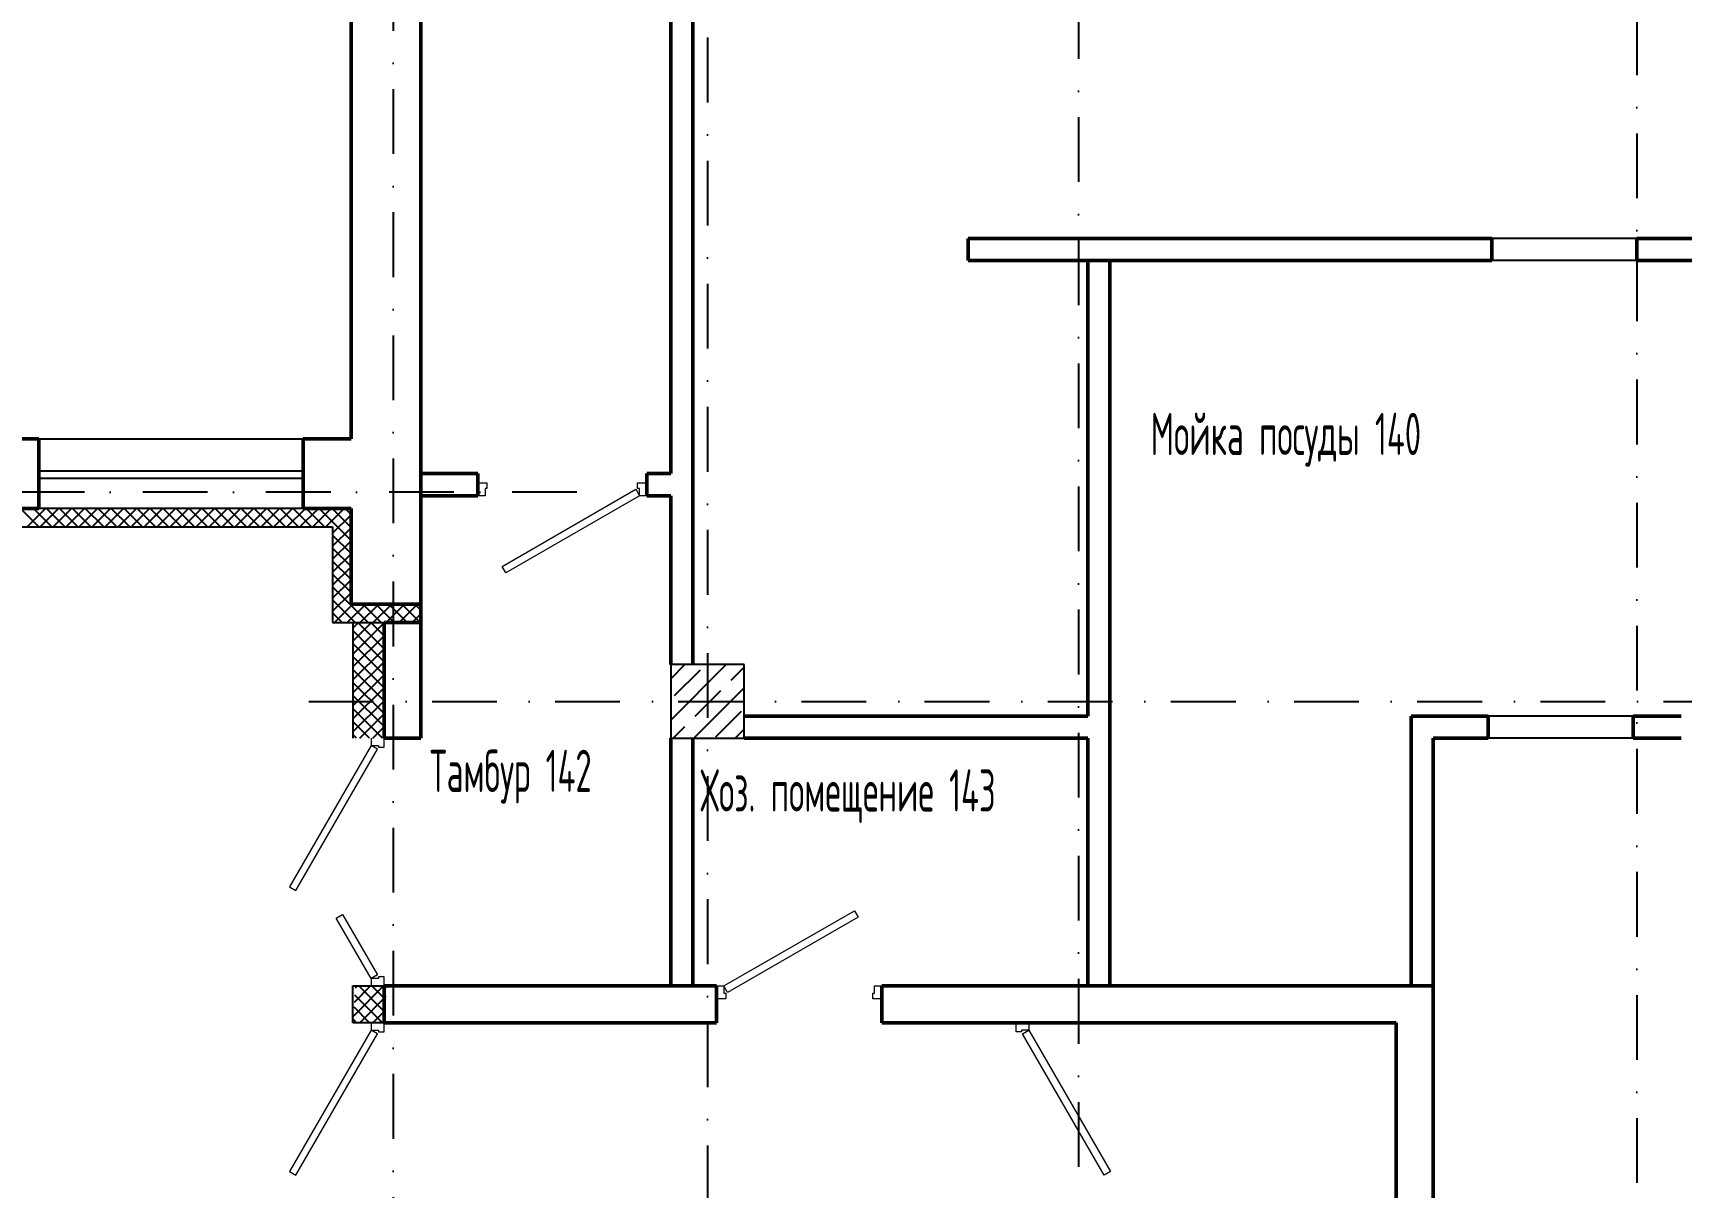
# Model space of a CAD drawing. Extents: x -1560602 to 321118, y -2308202 to -430103.
# Drawn here: x -1500266 to -1491295, y -2047798 to -2041513 of the extents above; entities that cross this region are included whole.
import ezdxf

# ---------------------------------------------------------------- set-up
doc = ezdxf.new("R2010")
doc.units = 0
doc.header["$MEASUREMENT"] = 0
doc.linetypes.add('Dot & Dashed', pattern=[670.277762, 352.777767, -176.388884, 0, -141.111112])
doc.linetypes.add('Штрихпунктирная', pattern=[0.670278, 0.352778, -0.176389, 0, -0.141111])
doc.layers.add('Двери', color=4, linetype='CONTINUOUS', lineweight=15)
doc.layers.add('стены', color=5, linetype='CONTINUOUS', lineweight=50)
for name, color, linetype in [('Колонна', 7, 'CONTINUOUS'), ('колонна нижнего ряда', 1, 'CONTINUOUS'), ('Оси', 253, 'Dot & Dashed'), ('отделка', 240, 'CONTINUOUS'), ('Текст', 7, 'CONTINUOUS'), ('Утеплитель', 6, 'CONTINUOUS')]:
    doc.layers.add(name, color=color, linetype=linetype)
doc.styles.get("Standard").update_dxf_attribs({"font": 'spds.shx', "width": 0.7, "height": 250})

msp = doc.modelspace()

# ---------------------------------------------------------------- linework, layer by layer
at = {"layer": 'Двери', "color": 0, "linetype": 'Continuous'}
for p, q in [((-1497844.7, -2043963.4), (-1497794.7, -2043963.4)), ((-1497804.7, -2044033.4), (-1497844.7, -2044033.4)), ((-1497794.7, -2043993.4), (-1497804.7, -2043993.4)), ((-1497804.7, -2043993.4), (-1497804.7, -2044033.4)), ((-1497794.7, -2043963.4), (-1497794.7, -2043993.4)), ((-1497712.2, -2044418.8), (-1496984.7, -2043998.8)), ((-1496964.7, -2044033.4), (-1497692.2, -2044453.4)), ((-1496984.7, -2043998.8), (-1496964.7, -2044033.4)), ((-1496974.7, -2043993.4), (-1496974.7, -2043963.4)), ((-1496974.7, -2043963.4), (-1496924.7, -2043963.4)), ((-1496964.7, -2043993.4), (-1496974.7, -2043993.4)), ((-1496964.7, -2044033.4), (-1496964.7, -2043993.4)), ((-1496924.7, -2044033.4), (-1496964.7, -2044033.4)), ((-1497692.2, -2044453.4), (-1497712.2, -2044418.8)), ((-1498424.7, -2045353.4), (-1498424.7, -2045393.4)), ((-1498354.7, -2045403.4), (-1498354.7, -2045353.4)), ((-1498424.7, -2045393.4), (-1498869.2, -2046163.3)), ((-1498834.6, -2046183.3), (-1498390.1, -2045413.4)), ((-1498424.7, -2045393.4), (-1498384.7, -2045393.4)), ((-1498390.1, -2045413.4), (-1498424.7, -2045393.4)), ((-1498384.7, -2045393.4), (-1498384.7, -2045403.4)), ((-1498384.7, -2045403.4), (-1498354.7, -2045403.4)), ((-1498869.2, -2046163.3), (-1498834.6, -2046183.3)), ((-1498615.2, -2046333.5), (-1498580.6, -2046313.5)), ((-1498424.7, -2046663.4), (-1498615.2, -2046333.5)), ((-1498580.6, -2046313.5), (-1498390.1, -2046643.4)), ((-1496504.7, -2046703.4), (-1495794.6, -2046293.4)), ((-1495774.6, -2046328.1), (-1496484.7, -2046738.1)), ((-1495794.6, -2046293.4), (-1495774.6, -2046328.1)), ((-1498390.1, -2046643.4), (-1498424.7, -2046663.4)), ((-1498384.7, -2046663.4), (-1498424.7, -2046663.4)), ((-1498424.7, -2046663.4), (-1498424.7, -2046703.4)), ((-1498354.7, -2046653.4), (-1498384.7, -2046653.4)), ((-1498384.7, -2046653.4), (-1498384.7, -2046663.4)), ((-1498354.7, -2046703.4), (-1498354.7, -2046653.4)), ((-1496544.7, -2046703.4), (-1496504.7, -2046703.4)), ((-1496504.7, -2046703.4), (-1496504.7, -2046743.4)), ((-1496484.7, -2046738.1), (-1496504.7, -2046703.4)), ((-1495684.7, -2046743.4), (-1495684.7, -2046703.4)), ((-1495684.7, -2046703.4), (-1495644.7, -2046703.4)), ((-1496494.7, -2046773.4), (-1496544.7, -2046773.4)), ((-1496504.7, -2046743.4), (-1496494.7, -2046743.4)), ((-1496494.7, -2046743.4), (-1496494.7, -2046773.4)), ((-1495694.7, -2046773.4), (-1495694.7, -2046743.4)), ((-1495694.7, -2046743.4), (-1495684.7, -2046743.4)), ((-1495644.7, -2046773.4), (-1495694.7, -2046773.4)), ((-1498424.7, -2046903.4), (-1498424.7, -2046943.4)), ((-1498354.7, -2046953.4), (-1498354.7, -2046903.4)), ((-1494914.7, -2046953.4), (-1494914.7, -2046903.4)), ((-1494844.7, -2046903.4), (-1494844.7, -2046943.4)), ((-1498424.7, -2046943.4), (-1498869.2, -2047713.3)), ((-1498834.6, -2047733.3), (-1498390.1, -2046963.4)), ((-1498424.7, -2046943.4), (-1498384.7, -2046943.4)), ((-1498390.1, -2046963.4), (-1498424.7, -2046943.4)), ((-1498384.7, -2046943.4), (-1498384.7, -2046953.4)), ((-1498384.7, -2046953.4), (-1498354.7, -2046953.4)), ((-1494884.7, -2046953.4), (-1494914.7, -2046953.4)), ((-1494844.7, -2046943.4), (-1494884.7, -2046943.4)), ((-1494884.7, -2046943.4), (-1494884.7, -2046953.4)), ((-1494879.4, -2046963.4), (-1494844.7, -2046943.4)), ((-1494434.9, -2047733.3), (-1494879.4, -2046963.4)), ((-1494844.7, -2046943.4), (-1494400.2, -2047713.3)), ((-1498869.2, -2047713.3), (-1498834.6, -2047733.3)), ((-1494400.2, -2047713.3), (-1494434.9, -2047733.3))]:
    msp.add_line(p, q, dxfattribs=at)
at = {"layer": 'Колонна', "color": 0, "ltscale": 100}
for p, q in [((-1496394.7, -2044953.4), (-1496794.7, -2044953.4)), ((-1496794.7, -2044953.4), (-1496794.7, -2045353.4)), ((-1496394.7, -2045353.4), (-1496394.7, -2044953.4)), ((-1496794.7, -2045353.4), (-1496394.7, -2045353.4))]:
    msp.add_line(p, q, dxfattribs=at)
at = {"layer": 'колонна нижнего ряда', "color": 0, "lineweight": -3, "ltscale": 100}
for p, q in [((-1496794.7, -2045031), (-1496717.2, -2044953.4)), ((-1496794.7, -2045255.5), (-1496492.7, -2044953.4)), ((-1496773.4, -2045121.9), (-1496633, -2044981.5)), ((-1496605, -2044953.5), (-1496605, -2044953.5)), ((-1496464.7, -2045037.7), (-1496394.7, -2044967.7)), ((-1496668.2, -2045353.4), (-1496394.7, -2045080)), ((-1496661.1, -2045234.1), (-1496520.8, -2045093.8)), ((-1496492.7, -2045065.7), (-1496492.7, -2045065.7)), ((-1496548.9, -2045346.4), (-1496408.5, -2045206)), ((-1496780.4, -2045353.4), (-1496717.2, -2045290.2)), ((-1496689.2, -2045262.2), (-1496689.2, -2045262.2)), ((-1496443.7, -2045353.4), (-1496394.7, -2045304.5))]:
    msp.add_line(p, q, dxfattribs=at)
at = {"layer": 'Оси', "color": 0, "linetype": 'Штрихпунктирная', "lineweight": -3, "ltscale": 1000}
for p, q in [((-1494574.7, -2008453.4), (-1494574.7, -2057488.4)), ((-1491534.7, -2011893.4), (-1491534.7, -2057515.2)), ((-1498304.7, -2031093.6), (-1498304.7, -2057488.4)), ((-1496594.7, -2032153.4), (-1496594.7, -2051813.8)), ((-1497304.7, -2044013.4), (-1556759.9, -2044013.4)), ((-1498764.3, -2045153.4), (-1479259.7, -2045153.4))]:
    msp.add_line(p, q, dxfattribs=at)
at = {"layer": 'отделка', "color": 0, "ltscale": 100}
for p, q in [((-1500234.7, -2043723.4), (-1498794.7, -2043723.4)), ((-1500234.7, -2043898.8), (-1498794.7, -2043898.8)), ((-1500234.7, -2043938.8), (-1498794.7, -2043938.8)), ((-1498794.7, -2044103.4), (-1500234.7, -2044103.4))]:
    msp.add_line(p, q, dxfattribs=at)
at = {"layer": 'стены', "color": 0, "ltscale": 100}
for p, q in [((-1498534.7, -2035753.1), (-1498534.7, -2043723.4)), ((-1498154.7, -2043723.4), (-1498154.7, -2038233.4)), ((-1496794.7, -2043913.4), (-1496794.7, -2039353.4)), ((-1496674.7, -2039353.4), (-1496674.7, -2044953.4)), ((-1492324.7, -2042633.4), (-1495174.7, -2042633.4)), ((-1495174.7, -2042633.4), (-1495174.7, -2042753.4)), ((-1492324.7, -2042633.4), (-1492324.7, -2042753.4)), ((-1491014.7, -2042633.4), (-1491534.7, -2042633.4)), ((-1491534.7, -2042633.4), (-1491534.7, -2042753.4)), ((-1495174.7, -2042753.4), (-1492324.7, -2042753.4)), ((-1494524.7, -2042753.4), (-1494524.7, -2045233.4)), ((-1494404.7, -2046703.4), (-1494404.7, -2042753.4)), ((-1491534.7, -2042753.4), (-1491014.7, -2042753.4)), ((-1500234.7, -2043723.4), (-1501414.7, -2043723.4)), ((-1500234.7, -2043723.4), (-1500234.7, -2043823.4)), ((-1498794.7, -2043723.4), (-1498794.7, -2043823.4)), ((-1498534.7, -2043723.4), (-1498794.7, -2043723.4)), ((-1498154.7, -2044243.4), (-1498154.7, -2043723.4)), ((-1500234.7, -2043823.4), (-1500234.7, -2043893.4)), ((-1498794.7, -2043823.4), (-1498794.7, -2043893.4)), ((-1500234.7, -2043893.4), (-1500234.7, -2044103.4)), ((-1498794.7, -2043893.4), (-1498794.7, -2044103.4)), ((-1497844.7, -2043913.4), (-1498154.7, -2043913.4)), ((-1497844.7, -2044033.4), (-1497844.7, -2043913.4)), ((-1496924.7, -2044033.4), (-1496924.7, -2043913.4)), ((-1496924.7, -2043913.4), (-1496794.7, -2043913.4)), ((-1498154.7, -2044033.4), (-1497844.7, -2044033.4)), ((-1496794.7, -2044033.4), (-1496924.7, -2044033.4)), ((-1496794.7, -2044953.4), (-1496794.7, -2044033.4)), ((-1501414.7, -2044103.4), (-1500234.7, -2044103.4)), ((-1498794.7, -2044103.4), (-1498534.7, -2044103.4)), ((-1498534.7, -2044103.4), (-1498534.7, -2044623.4)), ((-1498154.7, -2044623.4), (-1498154.7, -2044243.4)), ((-1498534.7, -2044623.4), (-1498154.7, -2044623.4)), ((-1498154.7, -2045353.4), (-1498154.7, -2044623.4)), ((-1498354.7, -2044723.4), (-1498354.7, -2045353.4)), ((-1498154.7, -2044723.4), (-1498354.7, -2044723.4)), ((-1494524.7, -2045233.4), (-1496394.7, -2045233.4)), ((-1492344.7, -2045233.4), (-1492764.7, -2045233.4)), ((-1492764.7, -2045233.4), (-1492764.7, -2046703.4)), ((-1491294.7, -2045233.4), (-1491554.7, -2045233.4)), ((-1498354.7, -2045353.4), (-1498154.7, -2045353.4)), ((-1496794.7, -2046703.4), (-1496794.7, -2045353.4)), ((-1496674.7, -2045353.4), (-1496674.7, -2046703.4)), ((-1496394.7, -2045353.4), (-1494524.7, -2045353.4)), ((-1494524.7, -2045353.4), (-1494524.7, -2046703.4)), ((-1492644.7, -2051003.4), (-1492644.7, -2045353.4)), ((-1492644.7, -2045353.4), (-1492344.7, -2045353.4)), ((-1491554.7, -2045353.4), (-1491294.7, -2045353.4)), ((-1498354.7, -2046703.4), (-1496544.7, -2046703.4)), ((-1498354.7, -2046903.4), (-1498354.7, -2046703.4)), ((-1496544.7, -2046703.4), (-1496544.7, -2046903.4)), ((-1492644.7, -2046703.4), (-1495644.7, -2046703.4)), ((-1495644.7, -2046703.4), (-1495644.7, -2046903.4)), ((-1496544.7, -2046903.4), (-1498354.7, -2046903.4)), ((-1495644.7, -2046903.4), (-1492844.7, -2046903.4)), ((-1492844.7, -2046903.4), (-1492844.7, -2051003.4))]:
    msp.add_line(p, q, dxfattribs=at)
at = {"layer": 'стены', "color": 0, "linetype": 'Continuous', "lineweight": -3, "ltscale": 100}
for p, q in [((-1491534.7, -2042633.4), (-1492324.7, -2042633.4)), ((-1491534.7, -2042753.4), (-1492324.7, -2042753.4)), ((-1491554.7, -2045233.4), (-1492344.7, -2045233.4)), ((-1491554.7, -2045353.4), (-1492344.7, -2045353.4))]:
    msp.add_line(p, q, dxfattribs=at)
at = {"layer": 'стены', "color": 0, "linetype": 'Continuous', "ltscale": 100}
for p, q in [((-1500234.7, -2043823.4), (-1500234.7, -2043893.4)), ((-1498794.7, -2043823.4), (-1498794.7, -2043893.4)), ((-1492344.7, -2045353.4), (-1492344.7, -2045233.4)), ((-1491554.7, -2045353.4), (-1491554.7, -2045233.4))]:
    msp.add_line(p, q, dxfattribs=at)
at = {"layer": 'Утеплитель', "color": 0, "ltscale": 100}
for p, q in [((-1500234.7, -2044203.4), (-1500334.7, -2044103.4)), ((-1500297.6, -2044203.4), (-1500197.6, -2044103.4)), ((-1500164, -2044203.4), (-1500264, -2044103.4)), ((-1500226.9, -2044203.4), (-1500126.9, -2044103.4)), ((-1500093.3, -2044203.4), (-1500193.3, -2044103.4)), ((-1500156.2, -2044203.4), (-1500056.2, -2044103.4)), ((-1500022.5, -2044203.4), (-1500122.5, -2044103.4)), ((-1500085.5, -2044203.4), (-1499985.5, -2044103.4)), ((-1499951.8, -2044203.4), (-1500051.8, -2044103.4)), ((-1500014.8, -2044203.4), (-1499914.8, -2044103.4)), ((-1499881.1, -2044203.4), (-1499981.1, -2044103.4)), ((-1499944.1, -2044203.4), (-1499844.1, -2044103.4)), ((-1499810.4, -2044203.4), (-1499910.4, -2044103.4)), ((-1499873.4, -2044203.4), (-1499773.4, -2044103.4)), ((-1499739.7, -2044203.4), (-1499839.7, -2044103.4)), ((-1499802.7, -2044203.4), (-1499702.7, -2044103.4)), ((-1499669, -2044203.4), (-1499769, -2044103.4)), ((-1499731.9, -2044203.4), (-1499631.9, -2044103.4)), ((-1499598.3, -2044203.4), (-1499698.3, -2044103.4)), ((-1499661.2, -2044203.4), (-1499561.2, -2044103.4)), ((-1499527.6, -2044203.4), (-1499627.6, -2044103.4)), ((-1499590.5, -2044203.4), (-1499490.5, -2044103.4)), ((-1499456.9, -2044203.4), (-1499556.9, -2044103.4)), ((-1499519.8, -2044203.4), (-1499419.8, -2044103.4)), ((-1499386.2, -2044203.4), (-1499486.2, -2044103.4)), ((-1499449.1, -2044203.4), (-1499349.1, -2044103.4)), ((-1499315.4, -2044203.4), (-1499415.4, -2044103.4)), ((-1499378.4, -2044203.4), (-1499278.4, -2044103.4)), ((-1499244.7, -2044203.4), (-1499344.7, -2044103.4)), ((-1499307.7, -2044203.4), (-1499207.7, -2044103.4)), ((-1499174, -2044203.4), (-1499274, -2044103.4)), ((-1499237, -2044203.4), (-1499137, -2044103.4)), ((-1499103.3, -2044203.4), (-1499203.3, -2044103.4)), ((-1499166.3, -2044203.4), (-1499066.3, -2044103.4)), ((-1499032.6, -2044203.4), (-1499132.6, -2044103.4)), ((-1499095.5, -2044203.4), (-1498995.5, -2044103.4)), ((-1498961.9, -2044203.4), (-1499061.9, -2044103.4)), ((-1499024.8, -2044203.4), (-1498924.8, -2044103.4)), ((-1498891.2, -2044203.4), (-1498991.2, -2044103.4)), ((-1498954.1, -2044203.4), (-1498854.1, -2044103.4)), ((-1498820.5, -2044203.4), (-1498920.5, -2044103.4)), ((-1498883.4, -2044203.4), (-1498783.4, -2044103.4)), ((-1498749.8, -2044203.4), (-1498849.8, -2044103.4)), ((-1498812.7, -2044203.4), (-1498712.7, -2044103.4)), ((-1498679, -2044203.4), (-1498779, -2044103.4)), ((-1498742, -2044203.4), (-1498642, -2044103.4)), ((-1498621.5, -2044190.2), (-1498708.3, -2044103.4)), ((-1498671.3, -2044203.4), (-1498571.3, -2044103.4)), ((-1498586.2, -2044154.9), (-1498637.6, -2044103.4)), ((-1498550.8, -2044119.5), (-1498566.9, -2044103.4)), ((-1498534.7, -2044135.6), (-1498550.8, -2044119.5)), ((-1502854.7, -2044203.4), (-1498634.7, -2044203.4)), ((-1498634.7, -2044237.6), (-1498534.7, -2044137.6)), ((-1498634.7, -2044203.4), (-1498634.7, -2044723.4)), ((-1498634.7, -2044308.3), (-1498534.7, -2044208.3)), ((-1498534.7, -2044277), (-1498621.5, -2044190.2)), ((-1498534.7, -2044206.3), (-1498586.2, -2044154.9)), ((-1498534.7, -2044347.7), (-1498634.7, -2044247.7)), ((-1498634.7, -2044379), (-1498534.7, -2044279)), ((-1498534.7, -2044418.5), (-1498634.7, -2044318.5)), ((-1498634.7, -2044449.7), (-1498534.7, -2044349.7)), ((-1498534.7, -2044489.2), (-1498634.7, -2044389.2)), ((-1498634.7, -2044520.5), (-1498534.7, -2044420.5)), ((-1498534.7, -2044559.9), (-1498634.7, -2044459.9)), ((-1498634.7, -2044591.2), (-1498534.7, -2044491.2)), ((-1498538.3, -2044627), (-1498634.7, -2044530.6)), ((-1498634.7, -2044661.9), (-1498534.7, -2044561.9)), ((-1498573.7, -2044662.4), (-1498634.7, -2044601.3)), ((-1498609, -2044697.7), (-1498634.7, -2044672)), ((-1498625.6, -2044723.4), (-1498525.6, -2044623.4)), ((-1498512.6, -2044723.4), (-1498573.7, -2044662.4)), ((-1498554.9, -2044723.4), (-1498454.9, -2044623.4)), ((-1498441.9, -2044723.4), (-1498538.3, -2044627)), ((-1498484.2, -2044723.4), (-1498384.2, -2044623.4)), ((-1498371.2, -2044723.4), (-1498471.2, -2044623.4)), ((-1498413.5, -2044723.4), (-1498313.5, -2044623.4)), ((-1498300.5, -2044723.4), (-1498400.5, -2044623.4)), ((-1498342.8, -2044723.4), (-1498242.8, -2044623.4)), ((-1498229.8, -2044723.4), (-1498329.8, -2044623.4)), ((-1498272, -2044723.4), (-1498172, -2044623.4)), ((-1498159, -2044723.4), (-1498259, -2044623.4)), ((-1498154.7, -2044657), (-1498188.3, -2044623.4)), ((-1498634.7, -2044723.4), (-1498354.7, -2044723.4)), ((-1498583.3, -2044723.4), (-1498609, -2044697.7)), ((-1498524.7, -2044723.4), (-1498524.7, -2045353.4)), ((-1498524.7, -2044754.2), (-1498494, -2044723.4)), ((-1498524.7, -2044824.9), (-1498423.3, -2044723.4)), ((-1498524.7, -2044895.6), (-1498354.7, -2044725.6)), ((-1498354.7, -2044866.8), (-1498498.1, -2044723.4)), ((-1498354.7, -2044796.1), (-1498427.4, -2044723.4)), ((-1498354.7, -2044725.4), (-1498356.7, -2044723.4)), ((-1498201.3, -2044723.4), (-1498154.7, -2044676.9)), ((-1498354.7, -2044937.5), (-1498524.7, -2044767.5)), ((-1498524.7, -2044966.3), (-1498354.7, -2044796.3)), ((-1498354.7, -2045008.3), (-1498524.7, -2044838.3)), ((-1498524.7, -2045037), (-1498354.7, -2044867)), ((-1498354.7, -2045079), (-1498524.7, -2044909)), ((-1498524.7, -2045107.7), (-1498354.7, -2044937.7)), ((-1498354.7, -2045149.7), (-1498524.7, -2044979.7)), ((-1498524.7, -2045178.4), (-1498354.7, -2045008.4)), ((-1498354.7, -2045220.4), (-1498524.7, -2045050.4)), ((-1498524.7, -2045249.1), (-1498354.7, -2045079.1)), ((-1498354.7, -2045291.1), (-1498524.7, -2045121.1)), ((-1498524.7, -2045319.9), (-1498354.7, -2045149.9)), ((-1498363.1, -2045353.4), (-1498524.7, -2045191.8)), ((-1498433.8, -2045353.4), (-1498524.7, -2045262.5)), ((-1498487.6, -2045353.4), (-1498354.7, -2045220.6)), ((-1498416.9, -2045353.4), (-1498354.7, -2045291.3)), ((-1498504.5, -2045353.4), (-1498524.7, -2045333.2)), ((-1498524.7, -2046703.4), (-1498354.7, -2046703.4)), ((-1498524.7, -2046903.4), (-1498524.7, -2046703.4)), ((-1498522, -2046867.1), (-1498358.3, -2046703.4)), ((-1498516.3, -2046790.7), (-1498429, -2046703.4)), ((-1498510.6, -2046714.2), (-1498499.8, -2046703.4)), ((-1498350.4, -2046845.4), (-1498492.4, -2046703.4)), ((-1498345.5, -2046779.7), (-1498421.7, -2046703.4)), ((-1498354.7, -2046703.4), (-1498354.7, -2046903.4)), ((-1498340.5, -2046713.9), (-1498351, -2046703.4)), ((-1498433.8, -2046903.4), (-1498518.4, -2046818.9)), ((-1498363.1, -2046903.4), (-1498513.5, -2046753.1)), ((-1498487.6, -2046903.4), (-1498344, -2046759.8)), ((-1498354.7, -2046903.4), (-1498524.7, -2046903.4)), ((-1498504.5, -2046903.4), (-1498523.3, -2046884.6)), ((-1498416.9, -2046903.4), (-1498349.7, -2046836.2))]:
    msp.add_line(p, q, dxfattribs=at)

# ---------------------------------------------------------------- texts
at = {"layer": 'Текст', "color": 0, "width": 0.7}
for s, p in [('Мойка посуды 140', (-1494182.4, -2043812.2)), ('Тамбур 142', (-1498106, -2045647.1)), ('Хоз. помещение 143', (-1496632.1, -2045753.6))]:
    msp.add_text(s, height=230, dxfattribs=at).set_placement(p)

doc.saveas('drawing.dxf')
